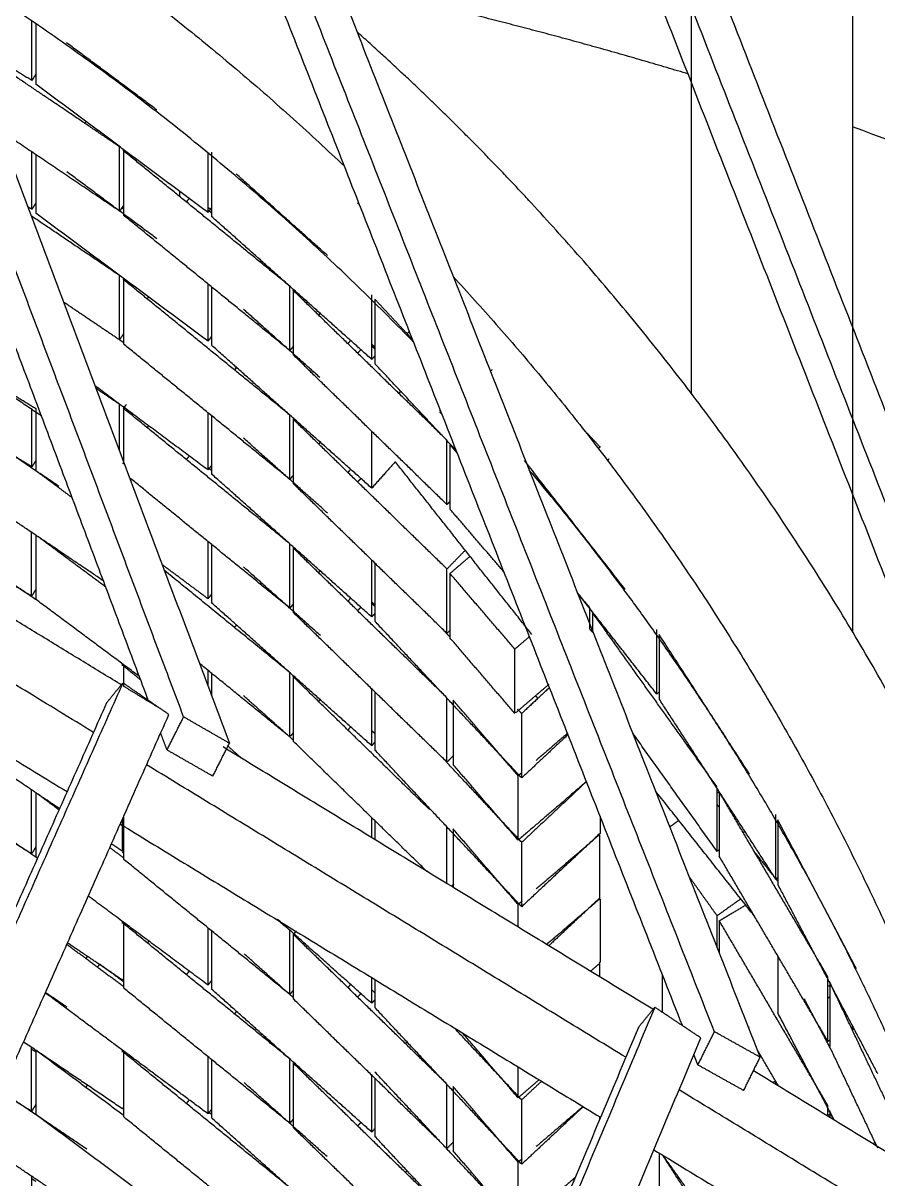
# Model space of a CAD drawing. Header units: millimetres. Extents: x 507.9 to 541, y 40.2 to 69.3.
# Drawn here: x 516.782 to 517.578, y 48.381 to 49.458 of the extents above; entities that cross this region are included whole.
import ezdxf

# ---------------------------------------------------------------- set-up
doc = ezdxf.new("R2010")
doc.units = ezdxf.units.MM
doc.layers.add('Make2D$Visible$Curves', color=7, linetype='Continuous', true_color=0x000000)

msp = doc.modelspace()

# ---------------------------------------------------------------- linework, layer by layer
at = {"layer": 'Make2D$Visible$Curves', "color": 18, "lineweight": -3, "true_color": 0x000000}
for points in [[(518.33293, 47.98226), (517.92282, 48.98276), (517.5127, 49.98326)], [(517.48131, 49.97958), (517.88483, 48.9949), (518.28834, 48.01022)], [(517.88894, 48.23573), (517.55527, 49.08822), (517.2216, 49.94071)], [(517.25416, 49.9427), (517.59285, 49.07708), (517.93154, 48.21146)], [(517.46597, 49.94833), (517.86949, 48.96365), (518.273, 47.97897)], [(517.85553, 48.25064), (517.53086, 49.08013), (517.20619, 49.90962)], [(517.42608, 48.51821), (517.1547, 49.20836), (516.88332, 49.89851)], [(516.91575, 49.90114), (517.19221, 49.19776), (517.46867, 48.49438)], [(517.39631, 48.52382), (517.13212, 49.19567), (516.86794, 49.86751)], [(516.93163, 48.81148), (516.73756, 49.32771), (516.54349, 49.84393)], [(516.57637, 49.84606), (516.77532, 49.31653), (516.97426, 48.787)], [(517.40483, 49.11275), (517.40483, 49.46685), (517.40483, 49.82094)], [(516.89926, 48.8257), (516.71364, 49.31943), (516.52803, 49.81317)], [(517.55483, 49.7315), (517.55483, 49.31113), (517.55483, 48.89076)], [(516.79027, 49.40446), (516.79027, 49.43221), (516.79027, 49.45996)], [(516.7939, 49.45748), (516.7939, 49.42924), (516.7939, 49.401)], [(516.79027, 49.40446), (516.75908, 49.4236), (516.7279, 49.44275)], [(516.872, 49.34272), (516.80062, 49.39095), (516.72924, 49.43918)], [(516.90682, 49.37698), (516.86468, 49.40834), (516.82254, 49.43969)], [(516.79391, 49.41038), (516.79209, 49.40742), (516.79027, 49.40446)], [(516.95436, 49.28161), (516.87413, 49.34131), (516.7939, 49.401)], [(516.872, 49.28272), (516.81573, 49.32074), (516.75945, 49.35877)], [(516.84052, 49.36631), (516.84017, 49.36573), (516.83981, 49.36515)], [(516.85089, 49.3576), (516.85113, 49.35792), (516.85137, 49.35824)], [(516.79027, 49.28446), (516.79027, 49.3112), (516.79027, 49.33794)], [(516.7939, 49.33549), (516.7939, 49.30824), (516.7939, 49.281)], [(516.872, 49.28272), (516.872, 49.31272), (516.872, 49.34272)], [(516.87548, 49.33911), (516.87578, 49.33948), (516.87608, 49.33985)], [(516.87548, 49.33911), (516.87548, 49.30911), (516.87548, 49.27911)], [(517.03057, 49.21283), (516.95302, 49.27597), (516.87548, 49.33911)], [(516.95436, 49.28161), (516.95436, 49.30933), (516.95436, 49.33704)], [(516.95766, 49.33785), (516.95766, 49.30785), (516.95766, 49.27785)], [(516.90676, 49.25702), (516.86475, 49.28828), (516.82273, 49.31955)], [(517.06568, 49.24141), (517.02317, 49.27936), (516.98065, 49.31732)], [(516.92779, 49.30137), (516.92779, 49.29894), (516.92779, 49.29651)], [(516.93434, 49.2914), (516.9357, 49.29308), (516.93707, 49.29475)], [(516.79027, 49.28446), (516.78838, 49.28562), (516.7865, 49.28677)], [(516.79413, 49.29075), (516.7922, 49.2876), (516.79027, 49.28446)], [(516.95436, 49.16161), (516.87413, 49.22131), (516.7939, 49.281)], [(516.8755, 49.28789), (516.87375, 49.2853), (516.872, 49.28272)], [(516.87376, 49.28622), (516.87462, 49.28559), (516.87548, 49.28495)], [(516.95436, 49.28626), (516.95601, 49.28503), (516.95766, 49.2838)], [(516.95781, 49.28625), (516.95608, 49.28393), (516.95436, 49.28161)], [(516.95436, 49.28384), (516.95602, 49.28248), (516.95769, 49.28112)], [(517.09363, 49.29051), (517.09456, 49.28968), (517.09548, 49.28886)], [(516.87181, 49.22285), (516.83073, 49.2506), (516.78966, 49.27835)], [(517.02955, 49.15366), (516.95252, 49.21638), (516.87548, 49.27911)], [(517.10685, 49.14465), (517.03226, 49.21125), (516.95766, 49.27785)], [(517.00773, 49.23334), (517.00729, 49.23275), (517.00684, 49.23215)], [(516.87181, 49.16285), (516.87181, 49.19285), (516.87181, 49.22285)], [(516.87548, 49.21911), (516.87578, 49.21948), (516.87608, 49.21985)], [(516.87548, 49.21911), (516.87548, 49.18911), (516.87548, 49.15911)], [(517.02955, 49.09366), (516.95252, 49.15638), (516.87548, 49.21911)], [(517.01688, 49.22417), (517.01718, 49.22451), (517.01748, 49.22485)], [(516.95436, 49.16161), (516.95436, 49.18828), (516.95436, 49.21495)], [(516.95766, 49.21219), (516.95766, 49.18502), (516.95766, 49.15785)], [(517.03057, 49.15349), (517.03057, 49.18316), (517.03057, 49.21283)], [(517.03371, 49.20893), (517.03407, 49.20929), (517.03443, 49.20966)], [(517.03371, 49.20893), (517.03371, 49.17893), (517.03371, 49.14893)], [(517.17695, 49.06935), (517.10533, 49.13914), (517.03371, 49.20893)], [(516.87446, 48.84084), (516.58376, 49.01835), (516.29305, 49.19585)], [(516.87181, 49.16285), (516.84584, 49.1804), (516.81987, 49.19794)], [(516.89887, 49.2029), (516.89825, 49.20198), (516.89763, 49.20107)], [(517.10685, 49.14465), (517.10685, 49.17465), (517.10685, 49.20465)], [(517.10981, 49.2006), (517.10981, 49.1706), (517.10981, 49.1406)], [(517.14492, 49.16313), (517.12736, 49.18187), (517.10981, 49.2006)], [(517.05849, 49.12782), (517.02288, 49.15962), (516.98726, 49.19142)], [(517.05853, 49.18718), (517.05798, 49.1865), (517.05743, 49.18582)], [(516.87564, 49.16852), (516.87372, 49.16568), (516.87181, 49.16285)], [(516.87559, 49.16022), (516.87378, 49.16156), (516.87198, 49.16291)], [(516.95738, 49.16568), (516.95587, 49.16364), (516.95436, 49.16161)], [(517.08734, 49.16255), (517.08604, 49.16096), (517.08474, 49.15936)], [(517.14009, 49.16897), (517.14102, 49.16984), (517.14194, 49.1707)], [(516.79917, 49.09193), (516.75263, 49.12337), (516.70609, 49.15482)], [(517.03057, 49.03283), (516.95302, 49.09597), (516.87548, 49.15911)], [(517.03424, 49.08947), (516.99595, 49.12366), (516.95766, 49.15785)], [(517.03404, 49.15709), (517.0323, 49.15496), (517.03057, 49.15283)], [(517.09375, 49.15054), (517.09544, 49.15227), (517.09713, 49.15401)], [(517.10685, 49.1587), (517.10833, 49.15738), (517.10981, 49.15606)], [(517.10685, 49.15728), (517.10834, 49.15583), (517.10982, 49.15439)], [(516.79027, 49.04446), (516.70505, 49.09677), (516.61983, 49.14909)], [(517.17695, 49.00935), (517.10533, 49.07914), (517.03371, 49.14893)], [(517.1099, 49.14805), (517.10837, 49.14635), (517.10685, 49.14465)], [(516.73806, 49.13322), (516.76623, 49.11593), (516.7944, 49.09863)], [(516.98107, 49.13752), (516.98013, 49.13625), (516.97918, 49.13498)], [(517.18557, 49.05974), (517.14769, 49.10017), (517.10981, 49.1406)], [(517.21751, 49.13385), (517.21833, 49.1345), (517.21915, 49.13514)], [(516.95436, 49.04161), (516.90178, 49.08073), (516.84921, 49.11985)], [(516.87181, 49.10285), (516.86102, 49.11014), (516.85023, 49.11743)], [(516.8506, 49.1172), (516.85087, 49.11757), (516.85115, 49.11794)], [(517.00789, 49.11355), (517.00736, 49.11285), (517.00684, 49.11215)], [(517.13405, 49.11511), (517.13311, 49.11405), (517.13216, 49.11299)], [(516.84766, 48.7971), (516.59304, 48.95257), (516.33842, 49.10804)], [(516.79027, 49.04446), (516.79027, 49.0712), (516.79027, 49.09794)], [(516.7939, 49.09894), (516.7939, 49.06997), (516.7939, 49.041)], [(516.87181, 49.05977), (516.87181, 49.08131), (516.87181, 49.10285)], [(516.87548, 49.09911), (516.87695, 49.10092), (516.87843, 49.10273)], [(516.87548, 49.09911), (516.87548, 49.07301), (516.87548, 49.04692)], [(517.02955, 48.97366), (516.95252, 49.03638), (516.87548, 49.09911)], [(516.95436, 49.04161), (516.95436, 49.06825), (516.95436, 49.09489)], [(516.95766, 49.09219), (516.95766, 49.06502), (516.95766, 49.03785)], [(517.03057, 49.03283), (517.03057, 49.06283), (517.03057, 49.09283)], [(517.03371, 49.08893), (517.03409, 49.08931), (517.03447, 49.0897)], [(517.03371, 49.08893), (517.03371, 49.05893), (517.03371, 49.02893)], [(517.17695, 48.94935), (517.10533, 49.01914), (517.03371, 49.08893)], [(517.10685, 49.02465), (517.07063, 49.05699), (517.03441, 49.08933)], [(517.17018, 49.09557), (517.17124, 49.09454), (517.17229, 49.09351)], [(517.1702, 49.09647), (517.17064, 49.09681), (517.17107, 49.09716)], [(516.81546, 49.02631), (516.77516, 49.05354), (516.73486, 49.08077)], [(516.89887, 49.0829), (516.89825, 49.08198), (516.89763, 49.08107)], [(517.10685, 49.02465), (517.10685, 49.05115), (517.10685, 49.07765)], [(517.16143, 49.08578), (517.16113, 49.08543), (517.16082, 49.08509)], [(517.30393, 49.07968), (517.31173, 49.07135), (517.31953, 49.06302)], [(517.06576, 49.00134), (517.02656, 49.03633), (516.98736, 49.07133)], [(517.05906, 49.06782), (517.05837, 49.06697), (517.05767, 49.06612)], [(517.17695, 49.00935), (517.17695, 49.03935), (517.17695, 49.06935)], [(517.17973, 49.06518), (517.17973, 49.03518), (517.17973, 49.00518)], [(517.18657, 49.05721), (517.18315, 49.06119), (517.17973, 49.06518)], [(517.31953, 49.06302), (517.31888, 49.06242), (517.31824, 49.06181)], [(516.7939, 49.05037), (516.79209, 49.04741), (516.79027, 49.04446)], [(516.87552, 49.04835), (516.8752, 49.04786), (516.87487, 49.04738)], [(516.93423, 49.05127), (516.93544, 49.05276), (516.93665, 49.05424)], [(516.95773, 49.04615), (516.95604, 49.04388), (516.95436, 49.04161)], [(516.95436, 49.04384), (516.95601, 49.04249), (516.95766, 49.04115)], [(517.12911, 49.04957), (517.11798, 49.03711), (517.10685, 49.02465)], [(517.25603, 48.88826), (517.19242, 48.96875), (517.12882, 49.04925)], [(517.34305, 48.93029), (517.29609, 48.99032), (517.24914, 49.05036)], [(517.32638, 49.05076), (517.32714, 49.05136), (517.32791, 49.05196)], [(516.33841, 49.03784), (516.58076, 48.88986), (516.8231, 48.74188)], [(516.85693, 48.93829), (516.78294, 48.98828), (516.70895, 49.03827)], [(516.8278, 49.01578), (516.81085, 49.02839), (516.7939, 49.041)], [(517.02955, 48.91366), (516.95549, 48.97396), (516.88142, 49.03427)], [(517.10685, 48.90465), (517.03226, 48.97125), (516.95766, 49.03785)], [(517.03373, 49.03672), (517.03215, 49.03477), (517.03057, 49.03283)], [(517.08716, 49.04233), (517.08591, 49.0408), (517.08467, 49.03927)], [(517.09392, 49.03072), (517.09543, 49.03226), (517.09694, 49.03381)], [(516.79001, 48.92399), (516.70479, 48.9763), (516.61957, 49.02862)], [(517.17695, 48.88935), (517.10533, 48.95914), (517.03371, 49.02893)], [(517.17973, 49.0122), (517.17834, 49.01077), (517.17695, 49.00935)], [(517.23042, 48.94611), (517.20507, 48.97564), (517.17973, 49.00518)], [(516.79001, 48.92399), (516.79001, 48.95374), (516.79001, 48.9835)], [(516.7939, 48.981), (516.7939, 48.951), (516.7939, 48.921)], [(516.85924, 48.93239), (516.82763, 48.9559), (516.79603, 48.97942)], [(516.79365, 48.92105), (516.75203, 48.94916), (516.71042, 48.97728)], [(516.95436, 48.92161), (516.95436, 48.94805), (516.95436, 48.97448)], [(516.95766, 48.97219), (516.95766, 48.94502), (516.95766, 48.91785)], [(517.03057, 48.91362), (517.03057, 48.94323), (517.03057, 48.97283)], [(517.03371, 48.96893), (517.03403, 48.96925), (517.03435, 48.96958)], [(517.03371, 48.96893), (517.03371, 48.93893), (517.03371, 48.90893)], [(517.17695, 48.82935), (517.10533, 48.89914), (517.03371, 48.96893)], [(517.10685, 48.90465), (517.10685, 48.93115), (517.10685, 48.95765)], [(517.19403, 48.96688), (517.18549, 48.95811), (517.17695, 48.94935)], [(517.17973, 48.94518), (517.18891, 48.95305), (517.19809, 48.96093)], [(516.95436, 48.92161), (516.93307, 48.93745), (516.91179, 48.95328)], [(517.02955, 48.85366), (516.97168, 48.90078), (516.91381, 48.9479)], [(517.0591, 48.88728), (517.02328, 48.91926), (516.98747, 48.95123)], [(517.05882, 48.94753), (517.05819, 48.94675), (517.05756, 48.94597)], [(517.10981, 48.95477), (517.10981, 48.92769), (517.10981, 48.9006)], [(517.17695, 48.88935), (517.17695, 48.91935), (517.17695, 48.94935)], [(517.17973, 48.94518), (517.17973, 48.91518), (517.17973, 48.88518)], [(517.24022, 48.87469), (517.20997, 48.90993), (517.17973, 48.94518)], [(516.79402, 48.93051), (516.79202, 48.92725), (516.79001, 48.92399)], [(516.95782, 48.92626), (516.95609, 48.92394), (516.95436, 48.92161)], [(517.37235, 48.83282), (517.33546, 48.87999), (517.29857, 48.92716)], [(517.30998, 48.9134), (517.3045, 48.91979), (517.29902, 48.92617)], [(516.89047, 48.84914), (516.84219, 48.88507), (516.7939, 48.921)], [(517.10685, 48.78465), (517.03226, 48.85125), (516.95766, 48.91785)], [(517.03396, 48.91699), (517.03237, 48.91503), (517.03077, 48.91307)], [(517.08711, 48.92227), (517.08591, 48.9208), (517.08472, 48.91934)], [(517.10685, 48.9187), (517.10833, 48.91738), (517.10981, 48.91606)], [(517.10689, 48.91725), (517.10835, 48.91582), (517.10981, 48.9144)], [(517.17695, 48.76935), (517.10533, 48.83914), (517.03371, 48.90893)], [(517.09373, 48.91052), (517.09537, 48.91221), (517.09702, 48.91389)], [(517.10968, 48.90781), (517.10827, 48.90623), (517.10685, 48.90465)], [(517.30998, 48.89331), (517.30998, 48.90294), (517.30998, 48.91257)], [(517.31237, 48.909), (517.31266, 48.90921), (517.31295, 48.90941)], [(517.31237, 48.909), (517.31237, 48.89959), (517.31237, 48.89018)], [(517.42859, 48.74623), (517.37048, 48.82762), (517.31237, 48.909)], [(516.98082, 48.89717), (516.97995, 48.89601), (516.97908, 48.89484)], [(517.24655, 48.75465), (517.17818, 48.82763), (517.10981, 48.9006)], [(517.18007, 48.88562), (517.17634, 48.8896), (517.17261, 48.89357)], [(517.30998, 48.89322), (517.31117, 48.89194), (517.31237, 48.89066)], [(517.18001, 48.89248), (517.17848, 48.89091), (517.17695, 48.88935)], [(517.24022, 48.81469), (517.20997, 48.84993), (517.17973, 48.88518)], [(517.25386, 48.8864), (517.24704, 48.88055), (517.24022, 48.87469)], [(517.37235, 48.83282), (517.37235, 48.86282), (517.37235, 48.89282)], [(517.37454, 48.88831), (517.37454, 48.85831), (517.37454, 48.82831)], [(517.45875, 48.75825), (517.41665, 48.82328), (517.37454, 48.88831)], [(517.00775, 48.87337), (517.0074, 48.8729), (517.00705, 48.87243)], [(517.24022, 48.81543), (517.24022, 48.84506), (517.24022, 48.87469)], [(516.87467, 48.85911), (516.87467, 48.86), (516.87467, 48.8609)], [(517.02955, 48.79366), (516.98792, 48.82756), (516.94629, 48.86145)], [(516.87548, 48.85911), (516.87578, 48.85948), (516.87608, 48.85985)], [(516.89165, 48.84594), (516.88356, 48.85252), (516.87548, 48.85911)], [(516.87548, 48.85911), (516.87548, 48.85126), (516.87548, 48.84342)], [(516.95436, 48.84027), (516.95436, 48.84758), (516.95436, 48.85489)], [(516.95766, 48.85219), (516.95766, 48.84169), (516.95766, 48.83118)], [(517.03057, 48.79342), (517.03057, 48.82312), (517.03057, 48.85283)], [(516.87486, 48.84277), (516.66053, 48.36086), (516.4462, 47.87895)], [(516.85993, 48.82469), (516.8675, 48.83396), (516.87507, 48.84323)], [(516.91791, 48.81375), (516.89669, 48.82835), (516.87548, 48.84295)], [(516.87548, 48.84253), (516.87548, 48.84141), (516.87548, 48.84028)], [(516.91033, 48.81894), (516.89293, 48.82957), (516.87552, 48.84019)], [(517.03371, 48.84893), (517.03398, 48.8492), (517.03424, 48.84947)], [(517.03371, 48.84893), (517.03371, 48.81893), (517.03371, 48.78893)], [(517.16078, 48.7251), (517.09725, 48.78701), (517.03371, 48.84893)], [(517.27175, 48.84176), (517.25624, 48.82845), (517.24073, 48.81514)], [(517.0341, 48.7896), (517.01079, 48.81042), (516.98747, 48.83123)], [(517.10685, 48.78465), (517.10685, 48.81115), (517.10685, 48.83765)], [(517.10981, 48.83477), (517.10981, 48.80769), (517.10981, 48.7806)], [(517.17695, 48.76935), (517.17695, 48.79935), (517.17695, 48.82935)], [(517.27242, 48.83888), (517.25949, 48.82677), (517.24655, 48.81465)], [(517.25981, 48.83085), (517.26071, 48.82981), (517.26161, 48.82876)], [(517.37461, 48.83459), (517.37348, 48.8337), (517.37235, 48.83282)], [(516.85993, 48.82469), (516.6455, 48.34255), (516.43107, 47.86041)], [(517.05902, 48.82777), (517.05833, 48.82692), (517.05763, 48.82607)], [(517.18273, 48.82712), (517.18273, 48.79712), (517.18273, 48.76712)], [(517.24322, 48.75663), (517.21297, 48.79188), (517.18273, 48.82712)], [(517.24655, 48.81465), (517.24467, 48.81666), (517.2428, 48.81866)], [(517.48324, 48.66043), (517.42889, 48.74437), (517.37454, 48.82831)], [(516.47704, 47.82037), (516.69748, 48.31706), (516.91791, 48.81375)], [(516.91617, 48.78072), (516.9239, 48.7961), (516.93163, 48.81148)], [(516.97426, 48.787), (516.95295, 48.79924), (516.93163, 48.81148)], [(517.23949, 48.81582), (517.2399, 48.81618), (517.24031, 48.81653)], [(517.24655, 48.75465), (517.24655, 48.78465), (517.24655, 48.81465)], [(516.81612, 48.72587), (516.76253, 48.76207), (516.70895, 48.79827)], [(516.91617, 48.78072), (516.91321, 48.7886), (516.91024, 48.79648)], [(517.03371, 48.79669), (517.03239, 48.79507), (517.03107, 48.79345)], [(517.08711, 48.80227), (517.08595, 48.80085), (517.0848, 48.79943)], [(517.10698, 48.79859), (517.10839, 48.79733), (517.10981, 48.79606)], [(517.28954, 48.79639), (517.27477, 48.78371), (517.25999, 48.77103)], [(517.42859, 48.68623), (517.3893, 48.74126), (517.35, 48.7963)], [(516.79001, 48.68399), (516.70479, 48.7363), (516.61957, 48.78862)], [(516.95879, 48.75624), (516.96653, 48.77162), (516.97426, 48.787)], [(517.15827, 48.66754), (517.09599, 48.72824), (517.03371, 48.78893)], [(517.10981, 48.78796), (517.10833, 48.7863), (517.10685, 48.78465)], [(517.28997, 48.79533), (517.26826, 48.77499), (517.24655, 48.75465)], [(517.28959, 48.79498), (517.28967, 48.79489), (517.28975, 48.79481)], [(516.95879, 48.75624), (516.93748, 48.76848), (516.91617, 48.78072)], [(517.36868, 48.53907), (517.16851, 48.66129), (516.96834, 48.78352)], [(516.98533, 48.77315), (516.97913, 48.77868), (516.97294, 48.78421)], [(517.24655, 48.63465), (517.17818, 48.70763), (517.10981, 48.7806)], [(517.18273, 48.77528), (517.17984, 48.77231), (517.17695, 48.76935)], [(517.40483, 48.77951), (517.40483, 48.78052), (517.40483, 48.78154)], [(517.34354, 48.49431), (517.12036, 48.63059), (516.89717, 48.76687)], [(517.24655, 48.69465), (517.21165, 48.7319), (517.17675, 48.76916)], [(517.24322, 48.69663), (517.21297, 48.73188), (517.18273, 48.76712)], [(517.24655, 48.7595), (517.24489, 48.75807), (517.24322, 48.75663)], [(517.24322, 48.69663), (517.24322, 48.72663), (517.24322, 48.75663)], [(516.79001, 48.68399), (516.79001, 48.71374), (516.79001, 48.7435)], [(517.30697, 48.75134), (517.27509, 48.72399), (517.24322, 48.69663)], [(517.30707, 48.75135), (517.27681, 48.723), (517.24655, 48.69465)], [(517.46322, 48.62607), (517.41715, 48.68436), (517.37109, 48.74266)], [(517.42859, 48.68623), (517.42859, 48.71553), (517.42859, 48.74483)], [(516.7939, 48.74088), (516.7939, 48.71094), (516.7939, 48.681)], [(516.81526, 48.72511), (516.80475, 48.73293), (516.79423, 48.74076)], [(517.21167, 48.73195), (517.21198, 48.73222), (517.2123, 48.7325)], [(517.28945, 48.73631), (517.2898, 48.7359), (517.29015, 48.7355)], [(517.42894, 48.74084), (517.42973, 48.7414), (517.43052, 48.74196)], [(517.43059, 48.74164), (517.43059, 48.71164), (517.43059, 48.68164)], [(517.53186, 48.56917), (517.48122, 48.6554), (517.43059, 48.74164)], [(516.81584, 48.72605), (516.81563, 48.72571), (516.81542, 48.72537)], [(517.43069, 48.72722), (517.42964, 48.72855), (517.42859, 48.72989)], [(516.7939, 48.68088), (516.76544, 48.7001), (516.73699, 48.71933)], [(516.8726, 48.71166), (517.09633, 48.57505), (517.32005, 48.43844)], [(516.87467, 48.68696), (516.87467, 48.70164), (516.87467, 48.71632)], [(516.87548, 48.71814), (516.87548, 48.69862), (516.87548, 48.67911)], [(517.10685, 48.69899), (517.10685, 48.70832), (517.10685, 48.71765)], [(517.10981, 48.71477), (517.10981, 48.70608), (517.10981, 48.69738)], [(517.31953, 48.71907), (517.31953, 48.71105), (517.31953, 48.70302)], [(517.3845, 48.70911), (517.38881, 48.71218), (517.39312, 48.71526)], [(517.48324, 48.66043), (517.48324, 48.69043), (517.48324, 48.72043)], [(517.48502, 48.71575), (517.48502, 48.68575), (517.48502, 48.65575)], [(517.55838, 48.5767), (517.5217, 48.64622), (517.48502, 48.71575)], [(516.88625, 48.70345), (516.88623, 48.70341), (516.8862, 48.70337)], [(517.17695, 48.65616), (517.17695, 48.68275), (517.17695, 48.70935)], [(517.18273, 48.70712), (517.18273, 48.67987), (517.18273, 48.65261)], [(517.24322, 48.63663), (517.21297, 48.67188), (517.18273, 48.70712)], [(517.31953, 48.70302), (517.28304, 48.66884), (517.24655, 48.63465)], [(517.31911, 48.70176), (517.28964, 48.67647), (517.26017, 48.65118)], [(517.31911, 48.70176), (517.31911, 48.67176), (517.31911, 48.64176)], [(517.4546, 48.7048), (517.45378, 48.70422), (517.45297, 48.70364)], [(516.7939, 48.69032), (516.79196, 48.68715), (516.79001, 48.68399)], [(516.87551, 48.68028), (516.86918, 48.68499), (516.86285, 48.68969)], [(516.86445, 48.69315), (516.86453, 48.69309), (516.86461, 48.69303)], [(516.87467, 48.6863), (516.86962, 48.68971), (516.86458, 48.69312)], [(517.24655, 48.63465), (517.24655, 48.66465), (517.24655, 48.69465)], [(516.79563, 48.67972), (516.79476, 48.68036), (516.7939, 48.681)], [(516.87431, 48.68582), (516.87489, 48.68538), (516.87548, 48.68495)], [(516.87572, 48.68786), (516.87542, 48.68742), (516.87513, 48.68698)], [(517.02955, 48.55366), (516.95252, 48.61638), (516.87548, 48.67911)], [(517.43069, 48.68773), (517.42964, 48.68698), (517.42859, 48.68623)], [(517.53186, 48.50917), (517.48122, 48.5954), (517.43059, 48.68164)], [(517.48216, 48.66209), (517.47269, 48.67408), (517.46322, 48.68607)], [(517.42859, 48.62623), (517.41553, 48.64453), (517.40246, 48.66282)], [(517.40483, 48.65686), (517.40483, 48.65819), (517.40483, 48.65951)], [(517.48502, 48.65847), (517.48413, 48.65961), (517.48323, 48.66074)], [(517.48505, 48.6616), (517.48414, 48.66101), (517.48324, 48.66043)], [(517.18296, 48.65552), (517.18212, 48.65465), (517.18127, 48.65378)], [(517.57834, 48.47885), (517.53168, 48.5673), (517.48502, 48.65575)], [(516.95436, 48.56161), (516.8986, 48.6031), (516.84284, 48.64459)], [(517.24692, 48.63981), (517.24507, 48.63822), (517.24322, 48.63663)], [(517.24322, 48.61568), (517.24322, 48.62616), (517.24322, 48.63663)], [(517.31911, 48.64176), (517.29453, 48.62067), (517.26996, 48.59958)], [(517.31911, 48.64263), (517.29543, 48.62044), (517.27175, 48.59826)], [(517.31953, 48.64176), (517.31953, 48.61239), (517.31953, 48.58302)], [(517.45077, 48.64207), (517.43968, 48.63415), (517.42859, 48.62623)], [(517.43059, 48.62164), (517.44303, 48.62895), (517.45548, 48.63625)], [(517.42859, 48.59635), (517.42859, 48.61129), (517.42859, 48.62623)], [(516.87467, 48.61911), (516.87467, 48.62), (516.87467, 48.6209)], [(516.87548, 48.61911), (516.87578, 48.61948), (516.87608, 48.61985)], [(516.87548, 48.61911), (516.87548, 48.58911), (516.87548, 48.55911)], [(517.03057, 48.49283), (516.95302, 48.55597), (516.87548, 48.61911)], [(516.95436, 48.56161), (516.95436, 48.58825), (516.95436, 48.61489)], [(517.03057, 48.61283), (517.02475, 48.61757), (517.01892, 48.62232)], [(517.10685, 48.54465), (517.06294, 48.58386), (517.01902, 48.62307)], [(517.28886, 48.61575), (517.28902, 48.61559), (517.28917, 48.61543)], [(517.28945, 48.61631), (517.2898, 48.6159), (517.29015, 48.6155)], [(517.53186, 48.44917), (517.48122, 48.5354), (517.43059, 48.62164)], [(517.43059, 48.62164), (517.43059, 48.60645), (517.43059, 48.59127)], [(516.89922, 48.60264), (516.8986, 48.60171), (516.89797, 48.60079)], [(516.95766, 48.61168), (516.95766, 48.58476), (516.95766, 48.55785)], [(517.03057, 48.55283), (517.03057, 48.58283), (517.03057, 48.61283)], [(517.03371, 48.60893), (517.0352, 48.61045), (517.03668, 48.61198)], [(517.03371, 48.60893), (517.03371, 48.57893), (517.03371, 48.54893)], [(517.17695, 48.46935), (517.10533, 48.53914), (517.03371, 48.60893)], [(516.87548, 48.5603), (516.84915, 48.57989), (516.82282, 48.59948)], [(516.87467, 48.5663), (516.84922, 48.5835), (516.82377, 48.6007)], [(516.84191, 48.58851), (516.84122, 48.5874), (516.84054, 48.5863)], [(516.85137, 48.57824), (516.85234, 48.57955), (516.85332, 48.58086)], [(516.8536, 48.58123), (516.86454, 48.57309), (516.87548, 48.56495)], [(517.03371, 48.54995), (517.01083, 48.57038), (516.98795, 48.5908)], [(517.31911, 48.58176), (517.31493, 48.57818), (517.31076, 48.5746)], [(517.31953, 48.58302), (517.3191, 48.58262), (517.31867, 48.58222)], [(517.31911, 48.58176), (517.31911, 48.57562), (517.31911, 48.56949)], [(517.48502, 48.58893), (517.48502, 48.56234), (517.48502, 48.53575)], [(516.93436, 48.57143), (516.93573, 48.57311), (516.93709, 48.57478)], [(517.37751, 48.57162), (517.37751, 48.55403), (517.37751, 48.53644)], [(516.87561, 48.56769), (516.87529, 48.56723), (516.87498, 48.56676)], [(516.95766, 48.56605), (516.95601, 48.56383), (516.95436, 48.56161)], [(517.08713, 48.56229), (517.086, 48.56091), (517.08487, 48.55952)], [(517.10685, 48.54465), (517.10685, 48.55675), (517.10685, 48.56885)], [(517.10981, 48.56682), (517.10981, 48.55371), (517.10981, 48.5406)], [(517.53186, 48.50917), (517.53186, 48.53917), (517.53186, 48.56917)], [(517.5322, 48.56063), (517.53344, 48.56129), (517.53468, 48.56194)], [(517.53343, 48.56442), (517.53343, 48.53442), (517.53343, 48.50442)], [(517.6172, 48.38732), (517.57532, 48.47587), (517.53343, 48.56442)], [(516.95436, 48.44161), (516.87858, 48.498), (516.8028, 48.55438)], [(516.8233, 48.54101), (516.81313, 48.54788), (516.80297, 48.55475)], [(517.03057, 48.43283), (516.95302, 48.49597), (516.87548, 48.55911)], [(517.10685, 48.42465), (517.03226, 48.49125), (516.95766, 48.55785)], [(517.03371, 48.55669), (517.03214, 48.55476), (517.03057, 48.55283)], [(517.17695, 48.40935), (517.10533, 48.47914), (517.03371, 48.54893)], [(517.09389, 48.55068), (517.0954, 48.55223), (517.09691, 48.55378)], [(517.10685, 48.55728), (517.10833, 48.55584), (517.10981, 48.5544)], [(517.53542, 48.50021), (517.5226, 48.52451), (517.50979, 48.54881)], [(517.53372, 48.55075), (517.53293, 48.55012), (517.53213, 48.54949)], [(517.37052, 48.54102), (517.09604, 47.88822), (516.82156, 47.23543)], [(517.10983, 48.54799), (517.10834, 48.54632), (517.10685, 48.54465)], [(517.24655, 48.39465), (517.17818, 48.46763), (517.10981, 48.5406)], [(517.35526, 48.52217), (517.36289, 48.5316), (517.37052, 48.54102)], [(517.41342, 48.5124), (517.39197, 48.52671), (517.37052, 48.54102)], [(516.98082, 48.53717), (516.98007, 48.53616), (516.97932, 48.53516)], [(517.53772, 48.43585), (517.51137, 48.4858), (517.48502, 48.53575)], [(517.42539, 45.98647), (516.74688, 47.25382), (516.06837, 48.52118)], [(517.35526, 48.52217), (517.08078, 47.86938), (516.8063, 47.21658)], [(517.24655, 48.45465), (517.21517, 48.48815), (517.18378, 48.52166)], [(517.24322, 48.45663), (517.21732, 48.48681), (517.19143, 48.51698)], [(517.4107, 48.48721), (517.41839, 48.50271), (517.42608, 48.51821)], [(517.46867, 48.49438), (517.44738, 48.50629), (517.42608, 48.51821)], [(517.45775, 48.52219), (517.45812, 48.52242), (517.45849, 48.52266)], [(517.55538, 48.52298), (517.55446, 48.52244), (517.55354, 48.5219)], [(517.55483, 48.52369), (517.55483, 48.52144), (517.55483, 48.51918)], [(516.87467, 48.4463), (516.82858, 48.47744), (516.78249, 48.50858)], [(516.85304, 47.17748), (517.13323, 47.84494), (517.41342, 48.5124)], [(517.00794, 48.51363), (517.00745, 48.51296), (517.00695, 48.5123)], [(517.13838, 48.50737), (517.13916, 48.5081), (517.13994, 48.50882)], [(517.53353, 48.51016), (517.53269, 48.50966), (517.53186, 48.50917)], [(516.79001, 48.44399), (516.79001, 48.47374), (516.79001, 48.5035)], [(516.79004, 48.50194), (516.79197, 48.50075), (516.7939, 48.49957)], [(516.7939, 48.501), (516.7939, 48.471), (516.7939, 48.441)], [(516.87528, 48.44045), (516.83459, 48.47073), (516.7939, 48.501)], [(516.87467, 48.49911), (516.87467, 48.50012), (516.87467, 48.50112)], [(516.87548, 48.49911), (516.87585, 48.49957), (516.87623, 48.50003)], [(516.87548, 48.49911), (516.87548, 48.46911), (516.87548, 48.43911)], [(517.03057, 48.37283), (516.95302, 48.43597), (516.87548, 48.49911)], [(516.95436, 48.44161), (516.95436, 48.46825), (516.95436, 48.49489)], [(517.01683, 48.50412), (517.0171, 48.50442), (517.01736, 48.50471)], [(517.4107, 48.48721), (517.4088, 48.49204), (517.4069, 48.49687)], [(517.48585, 48.46753), (517.47583, 48.48458), (517.46582, 48.50164)], [(517.57832, 48.40952), (517.55686, 48.4549), (517.53539, 48.50028)], [(516.81591, 48.48617), (516.81566, 48.48576), (516.8154, 48.48534)], [(516.95766, 48.49219), (516.95766, 48.46502), (516.95766, 48.43785)], [(517.03057, 48.43283), (517.03057, 48.46283), (517.03057, 48.49283)], [(517.03371, 48.48893), (517.03371, 48.45893), (517.03371, 48.42893)], [(517.17665, 48.34963), (517.10518, 48.41928), (517.03371, 48.48893)], [(517.21206, 48.49229), (517.21236, 48.49255), (517.21267, 48.49281)], [(517.24322, 48.45663), (517.24322, 48.471), (517.24322, 48.48536)], [(517.45329, 48.46338), (517.432, 48.47529), (517.4107, 48.48721)], [(517.45329, 48.46338), (517.46098, 48.47888), (517.46867, 48.49438)], [(517.50953, 48.48799), (517.50991, 48.48821), (517.51028, 48.48843)], [(517.10685, 48.42465), (517.10685, 48.45115), (517.10685, 48.47765)], [(517.24655, 48.33465), (517.17818, 48.40763), (517.10981, 48.4806)], [(517.10981, 48.47477), (517.10981, 48.44769), (517.10981, 48.4206)], [(517.26312, 48.47371), (517.25317, 48.46517), (517.24322, 48.45663)], [(517.85255, 48.24362), (517.65756, 48.36268), (517.46257, 48.48174)], [(516.84149, 48.40872), (516.80174, 48.43558), (516.76199, 48.46243)], [(516.84186, 48.4685), (516.84127, 48.46753), (516.84067, 48.46656)], [(517.06528, 48.40177), (517.0266, 48.4363), (516.98793, 48.47082)], [(517.17695, 48.40935), (517.17695, 48.43914), (517.17695, 48.46894)], [(517.18273, 48.46712), (517.18273, 48.43712), (517.18273, 48.40712)], [(517.24322, 48.39663), (517.21297, 48.43188), (517.18273, 48.46712)], [(517.26511, 48.47204), (517.25583, 48.46335), (517.24655, 48.45465)], [(517.8265, 48.19942), (517.60981, 48.33173), (517.39312, 48.46404)], [(517.48071, 48.47107), (517.48169, 48.47164), (517.48266, 48.47222)], [(517.48324, 48.46912), (517.48324, 48.47054), (517.48324, 48.47197)], [(517.48502, 48.46893), (517.48502, 48.46848), (517.48502, 48.46803)], [(516.79001, 48.44399), (516.77581, 48.45271), (516.76161, 48.46143)], [(516.93446, 48.45155), (516.93572, 48.4531), (516.93698, 48.45465)], [(517.24655, 48.39465), (517.24655, 48.42465), (517.24655, 48.45465)], [(516.79399, 48.45046), (516.792, 48.44723), (516.79001, 48.44399)], [(516.95436, 48.32161), (516.87413, 48.38131), (516.7939, 48.441)], [(516.87548, 48.4475), (516.87507, 48.4469), (516.87467, 48.4463)], [(516.87499, 48.44677), (516.87523, 48.44661), (516.87548, 48.44644)], [(516.95771, 48.44612), (516.95603, 48.44386), (516.95436, 48.44161)], [(516.95436, 48.44384), (516.95601, 48.44249), (516.95766, 48.44115)], [(517.30396, 48.44844), (517.27526, 48.42154), (517.24655, 48.39465)], [(517.3037, 48.44854), (517.28192, 48.42984), (517.26013, 48.41115)], [(517.53186, 48.43943), (517.53186, 48.4443), (517.53186, 48.44917)], [(517.53226, 48.44066), (517.53356, 48.44135), (517.53487, 48.44204)], [(517.53343, 48.44442), (517.53343, 48.44144), (517.53343, 48.43847)], [(517.53753, 48.43576), (517.53548, 48.44009), (517.53343, 48.44442)], [(517.03057, 48.31283), (516.95302, 48.37597), (516.87548, 48.43911)], [(516.87611, 48.43983), (516.87594, 48.43996), (516.87577, 48.44008)], [(517.10685, 48.30465), (517.03226, 48.37125), (516.95766, 48.43785)], [(517.03361, 48.43656), (517.03209, 48.4347), (517.03057, 48.43283)], [(517.0937, 48.43049), (517.09533, 48.43216), (517.09697, 48.43384)], [(517.31911, 48.43902), (517.31911, 48.43761), (517.31911, 48.43619)], [(517.17695, 48.28935), (517.10533, 48.35914), (517.03371, 48.42893)], [(517.1101, 48.42828), (517.10848, 48.42646), (517.10685, 48.42465)], [(517.24655, 48.27465), (517.17818, 48.34763), (517.10981, 48.4206)], [(516.87467, 48.3263), (516.80809, 48.37129), (516.74151, 48.41628)], [(517.18295, 48.4155), (517.17995, 48.41242), (517.17695, 48.40935)], [(517.57599, 48.41509), (517.57508, 48.41455), (517.57416, 48.41401)], [(517.24322, 48.33663), (517.21297, 48.37188), (517.18273, 48.40712)], [(517.2469, 48.39979), (517.24506, 48.39821), (517.24322, 48.39663)], [(517.36966, 48.40816), (517.58639, 48.27582), (517.80313, 48.14348)], [(517.37454, 48.40546), (517.37454, 48.37689), (517.37454, 48.34831)], [(517.43066, 48.32164), (517.40428, 48.36238), (517.3779, 48.40312)], [(517.43059, 48.32959), (517.40434, 48.36634), (517.37809, 48.4031)], [(517.13826, 48.38725), (517.13904, 48.38798), (517.13982, 48.38871)], [(517.24322, 48.33663), (517.24322, 48.36663), (517.24322, 48.39663)], [(516.79027, 48.32446), (516.79027, 48.35389), (516.79027, 48.38333)], [(516.79027, 48.38117), (516.79209, 48.38005), (516.7939, 48.37894)], [(517.017, 48.38431), (517.01725, 48.38459), (517.0175, 48.38486)], [(517.29654, 48.38239), (517.26988, 48.35951), (517.24322, 48.33663)]]:
    msp.add_open_spline(points, degree=2, dxfattribs=at)
for points, weights in [([(516.65084, 49.64786), (516.88521, 49.5116), (517.08146, 49.32456)], [0.906516222466, 0.933942874245, 0.975572339605]), ([(517.14589, 49.16069), (516.94506, 49.3678), (516.69929, 49.51889)], [0.990676504356, 0.943247471601, 0.912223500592]), ([(517.40202, 49.41048), (517.24033, 49.45922), (517.07533, 49.49518)], [0.896869488571, 0.904844215781, 0.914287133273]), ([(517.25562, 49.29027), (517.17817, 49.37391), (517.09314, 49.44982)], [1, 0.980703495808, 0.963949591104]), ([(520.46733, 45.49105), (520.32272, 48.41324), (517.55483, 49.36129)], [1, 0.780787676095, 0.889708882536]), ([(517.81693, 48.26537), (517.66492, 48.84828), (517.25562, 49.29027)], [0.872199222348, 0.90580871415, 1]), ([(517.18279, 49.22174), (517.53647, 48.83954), (517.691, 48.34226)], [0.999856857087, 0.914153022478, 0.878654063001]), ([(517.60191, 48.48127), (517.46837, 48.78665), (517.25361, 49.04154)], [0.898398826467, 0.929271240371, 0.981396785652])]:
    msp.add_rational_spline(points, weights, degree=2, dxfattribs=at)

doc.saveas('drawing.dxf')
